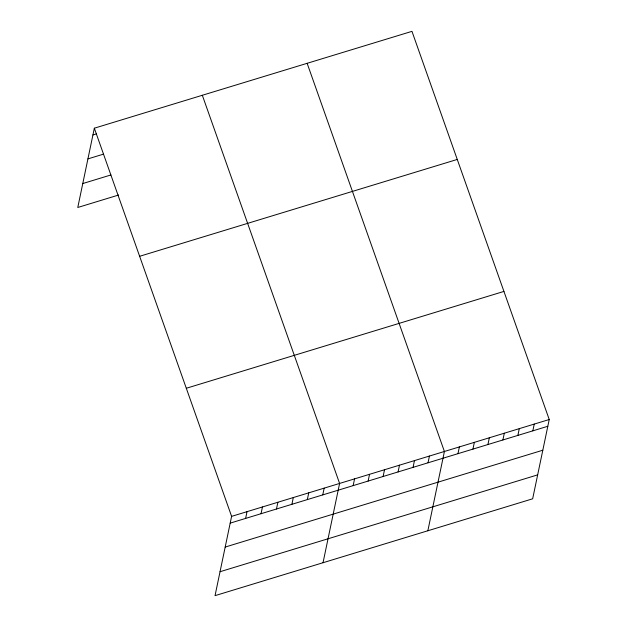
<?xml version="1.0" encoding="UTF-8"?>
<svg xmlns="http://www.w3.org/2000/svg" width="627" height="627" viewBox="0 0 627 627"><rect width="100%" height="100%" fill="white"/><g stroke="black" fill="none" stroke-linecap="round" stroke-linejoin="round"><path stroke-width="0.94" d="M94.34 128.198L231.606 516.366L215.037 595.65L532.66 498.802L549.228 419.518L411.963 31.35L94.34 128.198L77.772 207.482L118.613 195.028M245.619 518.419L247.03 511.663M261.044 513.717L262.454 506.961M276.476 509.006L277.886 502.258M291.9 504.304L293.311 497.548M307.332 499.601L308.743 492.846M322.756 494.899L324.167 488.143M323.03 562.725L339.599 483.441L202.325 95.273M353.158 485.627L354.568 478.871M368.127 481.066L369.546 474.31M383.105 476.496L384.516 469.741M398.082 471.935L399.493 465.179M413.052 467.366L414.463 460.61M428.029 462.797L429.44 456.048M427.849 530.763L444.41 451.479L307.144 63.311M457.976 453.666L459.387 446.918M472.946 449.104L474.357 442.348M487.924 444.535L489.334 437.779M502.893 439.974L504.304 433.218M517.871 435.404L519.281 428.649M532.84 430.843L534.251 424.087M92.929 134.954L96.558 133.849M87.929 158.89L103.353 154.179M82.772 183.546L110.908 174.964M139.633 256.294L457.255 159.446M186.305 388.27L503.928 291.422M231.606 516.366L549.228 419.518M230.195 523.122L547.818 426.274M225.195 547.058L542.817 450.21M220.038 571.714L537.66 474.866"/></g></svg>
